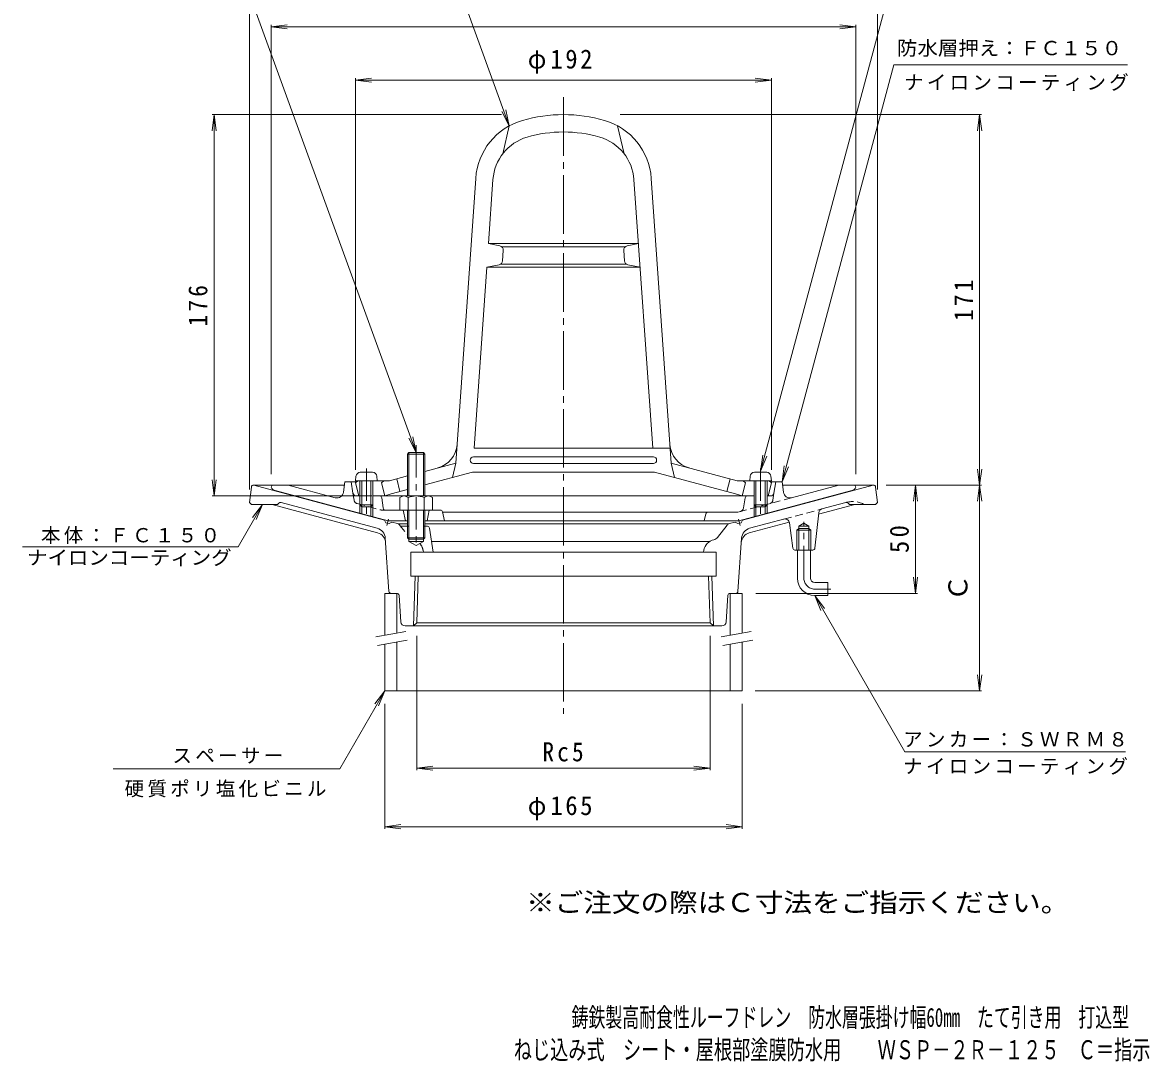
# Model space of a CAD drawing. Units: millimetres, scale not verified. Extents: x -293 to 230, y -347 to 407.
# Drawn here: x -291 to 230, y -347 to 133 of the extents above; entities that cross this region are included whole.
import ezdxf
from ezdxf.enums import TextEntityAlignment as Align

# ---------------------------------------------------------------- set-up
doc = ezdxf.new("R2010")
doc.units = ezdxf.units.MM
doc.header["$LTSCALE"] = 3
for name, pattern in [('CHAIN1', [8, 5, -1, 1, -1]), ('CHAIN2', [12, 9, -1, 1, -1]), ('DASHED1', [1.8, 1.2, -0.6]), ('DOUBLE_CHAIN2', [12.8, 9, -1, 0.6, -0.6, 0.6, -1])]:
    doc.linetypes.add(name, pattern=pattern)
for name, color, linetype, lineweight in [('0-0', 3, 'Continuous', 9), ('0-1', 2, 'Continuous', 9), ('0-2', 6, 'Continuous', 5), ('0-3', 4, 'Continuous', 9), ('0-4', 7, 'Continuous', 9), ('0-5', 7, 'Continuous', 9)]:
    doc.layers.add(name, color=color, linetype=linetype, lineweight=lineweight)
doc.layers.add('F-5', color=2, linetype='Continuous')
doc.styles.add('ＭＳ ゴシック', font='')
doc.styles.get('ＭＳ ゴシック').set_extended_font_data('MS Gothic')

msp = doc.modelspace()

# ---------------------------------------------------------------- linework, layer by layer
at = {"layer": '0-0', "linetype": 'CHAIN2'}
for p, q in [((-40.82, 98.466), (-40.82, -186.235)), ((-121.6, -96.387), (-122.356, -99.206)), ((39.959, -96.387), (40.715, -99.206))]:
    msp.add_line(p, q, dxfattribs=at)
at = {"layer": '0-0'}
for p, q in [((-185.82, -88.596), (-184.93, -81.472)), ((-183.82, -80.596), (-183.938, -80.596)), ((-123.511, -96.756), (-183.82, -80.596)), ((-142.002, -80.596), (-183.82, -80.596)), ((41.87, -96.755), (102.18, -80.596)), ((102.18, -80.596), (60.362, -80.596)), ((102.18, -80.596), (102.297, -80.596)), ((104.18, -88.596), (103.289, -81.472)), ((-185.82, -88.596), (-184.82, -89.596)), ((-172.82, -89.596), (-184.82, -89.596)), ((-126.625, -102.65), (-175.346, -89.596)), ((-172.228, -88.931), (-172.82, -89.596)), ((-171.222, -88.63), (-126.77, -100.541)), ((75.276, -109.702), (77.033, -93.317)), ((93.705, -89.596), (76.951, -94.085)), ((89.582, -88.63), (78.504, -91.598)), ((90.587, -88.931), (91.18, -89.596)), ((91.18, -89.596), (103.18, -89.596)), ((104.18, -88.596), (103.18, -89.596)), ((-122.804, -97.98), (-123.511, -96.756)), ((-122.804, -97.98), (-121.355, -98.369)), ((-120.13, -97.661), (-121.355, -98.369)), ((-117.467, -98.375), (-120.13, -97.661)), ((-112.82, -98.548), (-117.032, -98.548)), ((35.391, -98.548), (-104.82, -98.548)), ((35.827, -98.375), (38.489, -97.661)), ((38.489, -97.661), (39.714, -98.369)), ((41.163, -97.98), (39.714, -98.369)), ((41.163, -97.98), (41.87, -96.756)), ((44.984, -102.65), (63.432, -97.707)), ((45.129, -100.541), (61.314, -96.204)), ((65.063, -109.729), (63.482, -97.959)), ((67.82, -99.596), (70.18, -98.233)), ((-116.408, -99.076), (-116.303, -99.211)), ((-112.144, -99.596), (-115.515, -99.596)), ((-103.678, -99.596), (-105.497, -99.596)), ((-102.69, -100.444), (-100.974, -111.596)), ((34.768, -99.076), (30.363, -104.72)), ((67.005, -101.396), (67.82, -100.596)), ((67.005, -101.396), (73.355, -101.396)), ((67.005, -110.596), (67.005, -101.396)), ((67.82, -110.596), (67.82, -99.596)), ((67.82, -100.596), (72.54, -100.596)), ((72.54, -110.596), (72.54, -99.596)), ((72.54, -100.596), (73.355, -101.396)), ((73.355, -110.596), (73.355, -101.396)), ((-123.076, -105.028), (-121.384, -129.664)), ((-112.144, -106.596), (-112.144, -105.596)), ((-112.144, -106.596), (-105.497, -106.596)), ((-112.144, -106.596), (-108.82, -108.515)), ((-111.32, -105.596), (-111.32, -105.596)), ((-111.32, -105.596), (-111.32, -105.596)), ((26.711, -106.596), (-101.743, -106.596)), ((39.744, -129.664), (41.435, -105.028)), ((-111.32, -111.596), (-40.82, -111.596)), ((29.68, -111.596), (-40.82, -111.596)), ((23.999, -110.681), (23.846, -111.596)), ((74.281, -110.596), (66.054, -110.596)), ((67.18, -123.596), (67.18, -110.596)), ((73.18, -123.596), (73.18, -110.596)), ((-109.316, -122.596), (-110.035, -145.596)), ((26.197, -122.596), (26.87, -144.117)), ((27.676, -122.596), (28.395, -145.596)), ((75.18, -125.596), (81.18, -125.596)), ((81.18, -125.596), (81.18, -131.596)), ((-120.387, -130.596), (-117.756, -130.596)), ((-116.758, -131.529), (-115.945, -143.729)), ((34.304, -143.729), (35.117, -131.529)), ((36.115, -130.596), (38.746, -130.596)), ((75.18, -131.596), (81.18, -131.596)), ((-113.87, -145.596), (-107.32, -145.596)), ((-108.51, -144.117), (-110.035, -145.596)), ((25.68, -145.596), (-107.32, -145.596)), ((26.87, -144.117), (-40.82, -144.117)), ((32.229, -145.596), (25.68, -145.596)), ((26.87, -144.117), (28.395, -145.596))]:
    msp.add_line(p, q, dxfattribs=at)
at = {"layer": '0-0', "linetype": 'DASHED1'}
for p, q in [((60.983, -96.293), (78.504, -91.598)), ((89.582, -88.63), (89.911, -88.542)), ((-116.303, -99.211), (-112.82, -103.674)), ((-105.639, -110.681), (-105.487, -111.596))]:
    msp.add_line(p, q, dxfattribs=at)
at = {"layer": '0-0', "linetype": 'CHAIN1'}
for p, q in [((70.18, -123.596), (70.18, -97.596)), ((75.18, -128.596), (82.685, -128.596))]:
    msp.add_line(p, q, dxfattribs=at)
at = {"layer": '0-0', "linetype": 'DOUBLE_CHAIN2'}
msp.add_line((23.999, -110.681), (23.986, -110.758), dxfattribs=at)
at = {"layer": '0-0'}
for points in [[(67.82, -99.596), (72.54, -99.596), (70.18, -98.233)], [(-105.497, -105.596), (-105.497, -106.596), (-108.82, -108.515)], [(-111.32, -111.596), (-111.32, -122.596), (-40.82, -122.596)], [(29.68, -111.596), (29.68, -122.596), (-40.82, -122.596)], [(-107.837, -122.596), (-108.51, -144.117), (-40.82, -144.117)]]:
    msp.add_lwpolyline(points, dxfattribs=at)
for centre, radius, start, end in [((-183.938, -81.596), 1, 90, 172.87567), ((102.297, -81.596), 1, 7.12433, 90), ((-171.481, -89.596), 1, 75, 138.29701), ((79.022, -93.53), 2, 104.99989, 173.87691), ((89.841, -89.596), 1, 41.70299, 105), ((-117.985, -100.307), 2, 37.96994, 75.00032), ((36.344, -100.307), 2, 105.00012, 142.03006), ((61.5, -98.225), 2, 7.64897, 104.99989), ((-128.064, -105.371), 5, 3.92759, 75), ((-127.919, -107.48), 5, 3.92759, 75), ((-115.515, -98.596), 1, 217.96837, 270), ((-103.678, -100.596), 1, 8.74586, 90), ((46.279, -107.48), 5, 105, 176.07241), ((46.423, -105.371), 5, 105, 176.07241), ((29.917, -111.667), 6, 102.31035, 170.53795), ((27.998, -102.874), 3, 282.31073, 322.03099), ((66.054, -109.596), 1, 187.64798, 270), ((74.281, -109.596), 1, 270, 353.87686), ((75.18, -123.596), 8, 180, 270), ((75.18, -123.596), 2, 180, 270), ((-120.387, -129.596), 1, 183.92759, 270), ((38.746, -129.596), 1, 270, 356.07241), ((-117.756, -131.596), 1, 3.81407, 90), ((36.115, -131.596), 1, 90, 176.18593), ((-113.949, -143.596), 2, 183.81407, 270), ((32.309, -143.596), 2, 270, 356.18593)]:
    msp.add_arc(centre, radius, start, end, dxfattribs=at)
at = {"layer": '0-0', "linetype": 'DASHED1'}
for centre, radius, start, end in [((92.758, -99.167), 11, 60.47189, 105.00266), ((-111.558, -111.667), 6, 9.46237, 43.11186)]:
    msp.add_arc(centre, radius, start, end, dxfattribs=at)
at = {"layer": '0-0', "linetype": 'CHAIN1'}
msp.add_arc((75.18, -123.596), 5, 180, 270, dxfattribs=at)
at = {"layer": '0-1', "color": 4, "linetype": 'CHAIN1'}
msp.add_line((-108.82, -62.096), (-108.82, -109.776), dxfattribs=at)
at = {"layer": '0-1', "color": 4}
for p, q in [((-112.82, -85.595), (-112.82, -66.272)), ((-112.144, -85.595), (-112.144, -65.596)), ((-105.497, -85.595), (-105.497, -65.596)), ((-104.82, -85.595), (-104.82, -66.272)), ((-116.32, -86.317), (-116.32, -92.095)), ((-114.444, -85.595), (-103.197, -85.595)), ((-112.567, -86.317), (-112.567, -92.095)), ((-105.073, -86.317), (-105.073, -92.095)), ((-101.32, -86.317), (-101.32, -92.095)), ((-112.82, -92.095), (-112.82, -104.919)), ((-112.82, -92.095), (-112.567, -92.095)), ((-104.82, -92.095), (-112.567, -92.095)), ((-112.144, -92.095), (-112.144, -105.596)), ((-105.497, -92.095), (-105.497, -105.596)), ((-104.82, -92.095), (-104.82, -104.919)), ((-112.144, -105.596), (-105.497, -105.596)), ((-105.497, -105.596), (-104.82, -104.919))]:
    msp.add_line(p, q, dxfattribs=at)
at = {"layer": '0-1'}
for p, q in [((-175.32, -80.596), (-175.82, -81.596)), ((-167.962, -80.596), (-175.32, -80.596)), ((-173.919, -83.14), (-121.838, -97.096)), ((-146.158, -86.438), (-167.962, -80.596)), ((-142.404, -83.902), (-141.82, -79.096)), ((-138.82, -79.096), (-141.82, -79.096)), ((-138.013, -84.324), (-138.82, -79.096)), ((-136.321, -79.096), (-138.82, -79.096)), ((92.278, -83.14), (40.197, -97.096)), ((54.68, -79.096), (57.18, -79.096)), ((56.372, -84.324), (57.18, -79.096)), ((57.18, -79.096), (60.18, -79.096)), ((60.763, -83.902), (60.18, -79.096)), ((64.518, -86.438), (86.321, -80.596)), ((86.321, -80.596), (93.68, -80.596)), ((93.68, -80.596), (94.18, -81.596)), ((-136.53, -85.595), (-134.82, -85.595)), ((-128.82, -85.595), (-125.684, -85.595)), ((-124.011, -91.122), (-124.695, -86.45)), ((42.37, -91.122), (43.054, -86.45)), ((47.18, -85.595), (44.044, -85.595)), ((54.89, -85.595), (53.18, -85.595)), ((-134.82, -89.725), (-134.82, -93.617)), ((-133.95, -90.595), (-133.95, -93.85)), ((-129.69, -90.595), (-129.69, -94.991)), ((-128.82, -89.725), (-128.82, -95.225)), ((-112.82, -92.095), (-123.582, -92.095)), ((-114.82, -92.095), (-113.82, -97.096)), ((-97.64, -92.095), (-104.82, -92.095)), ((-102.82, -92.095), (-103.82, -97.096)), ((-96.659, -92.899), (-95.82, -97.096)), ((25.9, -93.096), (-96.62, -93.096)), ((25.96, -93.096), (39.67, -93.096)), ((40.909, -92.764), (39.67, -93.096)), ((47.18, -89.725), (47.18, -95.225)), ((48.05, -90.595), (48.05, -94.991)), ((52.31, -90.595), (52.31, -93.85)), ((53.18, -89.725), (53.18, -93.617)), ((-112.82, -97.096), (-121.838, -97.096)), ((25.062, -97.096), (-104.82, -97.096)), ((24.99, -93.853), (24.18, -97.096)), ((25.062, -97.096), (40.197, -97.096))]:
    msp.add_line(p, q, dxfattribs=at)
at = {"layer": '0-1', "linetype": 'DASHED1'}
for p, q in [((-138.013, -84.324), (-137.519, -87.517)), ((64.518, -86.438), (40.909, -92.764)), ((56.372, -84.324), (55.879, -87.517)), ((-136.06, -89.143), (-125.17, -92.061)), ((-123.582, -92.095), (-124.912, -92.095))]:
    msp.add_line(p, q, dxfattribs=at)
at = {"layer": '0-1', "color": 4}
msp.add_lwpolyline([(-104.82, -66.272), (-112.82, -66.272), (-112.144, -65.596), (-105.497, -65.596)], close=True, dxfattribs=at)
msp.add_lwpolyline([(-104.82, -104.919), (-112.82, -104.919), (-112.144, -105.596)], dxfattribs=at)
at = {"layer": '0-1'}
for centre, radius, start, end in [((-173.143, -80.243), 3, 206.80782, 255.00002), ((91.502, -80.243), 3, 284.99998, 333.19218), ((-145.382, -83.54), 3, 255.00002, 353.07771), ((-136.53, -84.095), 1.5, 188.78061, 270), ((-125.684, -86.595), 1, 8.33029, 90), ((44.044, -86.595), 1, 90, 171.66971), ((54.89, -84.095), 1.5, 270, 351.21939), ((63.741, -83.54), 3, 186.92229, 284.99998), ((-122.032, -90.832), 2, 188.33029, 219.18474), ((-97.64, -93.096), 1, 11.30974, 90), ((25.96, -94.096), 1, 90, 165.96472), ((40.391, -90.832), 2, 284.99942, 351.66971)]:
    msp.add_arc(centre, radius, start, end, dxfattribs=at)
at = {"layer": '0-1', "linetype": 'DASHED1'}
for centre, radius, start, end in [((-135.543, -87.212), 2, 188.7821, 255.00046), ((53.902, -87.212), 2, 284.99954, 351.2179), ((-124.912, -91.096), 1, 254.99936, 270)]:
    msp.add_arc(centre, radius, start, end, dxfattribs=at)
at = {"layer": '0-1', "color": 4}
for centre, radius, start, end in [((-114.444, -88.396), 2.8, 47.92557, 132.07463), ((-108.82, -95.685), 10.089, 68.19786, 111.80214), ((-103.197, -88.396), 2.8, 47.92572, 132.07428)]:
    msp.add_arc(centre, radius, start, end, dxfattribs=at)
at = {"layer": '0-2'}
for p, q in [((-65.82, 85.26), (-68.82, 72.413)), ((-15.82, 85.26), (-12.82, 72.413)), ((-90.55, -70.413), (-81.359, 61.028)), ((-75.443, 30.947), (-73.379, 60.47)), ((0.41, -63.553), (-8.262, 60.47)), ((8.91, -70.412), (-0.282, 61.028)), ((-75.443, 30.947), (-6.198, 30.947)), ((-70.222, 29.814), (-75.443, 30.947)), ((-69.43, 29.447), (-12.211, 29.447)), ((-68.985, 22.953), (-68.652, 27.72)), ((-12.656, 22.953), (-12.989, 27.72)), ((-11.418, 29.814), (-6.198, 30.947)), ((-70.568, 21.136), (-76.212, 19.947)), ((-11.797, 21.447), (-69.844, 21.447)), ((-11.073, 21.136), (-5.429, 19.947)), ((-82.051, -63.553), (-76.212, 19.947)), ((-5.429, 19.947), (-76.212, 19.947)), ((-82.331, -67.553), (0.69, -67.553)), ((-82.051, -63.553), (8.55, -63.553)), ((-90.55, -70.413), (-104.82, -74.236)), ((-90.55, -70.413), (-92.05, -77.026)), ((-82.331, -70.553), (0.69, -70.553)), ((8.91, -70.412), (39.448, -78.595)), ((8.91, -70.413), (10.41, -77.026)), ((-112.82, -76.38), (-121.088, -78.595)), ((-117.82, -77.72), (-116.32, -83.529)), ((-82.82, -74.553), (-104.82, -80.448)), ((-82.82, -74.553), (1.18, -74.553)), ((1.18, -74.553), (38.68, -84.601)), ((36.18, -77.72), (34.68, -83.529)), ((-136.82, -79.595), (-135.82, -78.595)), ((-136.82, -79.595), (-135.32, -85.595)), ((-121.088, -78.595), (-135.82, -78.595)), ((-124.82, -79.595), (-123.82, -78.595)), ((-124.82, -79.595), (-123.32, -85.595)), ((-112.82, -82.591), (-120.32, -84.601)), ((39.448, -78.595), (54.18, -78.595)), ((43.18, -79.595), (41.68, -85.595)), ((43.18, -79.595), (42.18, -78.595)), ((55.18, -79.595), (53.68, -85.595)), ((55.18, -79.595), (54.18, -78.595)), ((-126.095, -85.595), (-123.32, -85.595)), ((-120.32, -84.601), (-123.32, -85.595)), ((-123.32, -85.595), (-112.82, -85.595)), ((-104.82, -85.595), (44.454, -85.595)), ((38.68, -84.601), (41.68, -85.595))]:
    msp.add_line(p, q, dxfattribs=at)
at = {"layer": '0-2', "color": 4, "lineweight": 9}
for p, q in [((-136.639, -76.521), (-136.82, -78.595)), ((-134.647, -74.695), (-128.994, -74.695)), ((-127.002, -76.521), (-126.82, -78.595)), ((45.361, -76.521), (45.18, -78.595)), ((53.006, -74.695), (47.354, -74.695)), ((54.998, -76.521), (55.18, -78.595)), ((-136.82, -78.595), (-126.82, -78.595)), ((-134.82, -78.595), (-134.82, -89.725)), ((-133.95, -78.595), (-133.95, -90.595)), ((-129.69, -78.595), (-129.69, -90.595)), ((-128.82, -78.595), (-128.82, -89.725)), ((55.18, -78.595), (45.18, -78.595)), ((47.18, -78.595), (47.18, -89.725)), ((48.05, -78.595), (48.05, -90.595)), ((52.31, -78.595), (52.31, -90.595)), ((53.18, -78.595), (53.18, -89.725)), ((-133.95, -90.595), (-134.82, -89.725)), ((-134.82, -89.725), (-128.82, -89.725)), ((-133.95, -90.595), (-129.69, -90.595)), ((-129.69, -90.595), (-128.82, -89.725)), ((53.18, -89.725), (47.18, -89.725)), ((48.05, -90.595), (47.18, -89.725)), ((52.31, -90.595), (48.05, -90.595)), ((52.31, -90.595), (53.18, -89.725))]:
    msp.add_line(p, q, dxfattribs=at)
at = {"layer": '0-2', "color": 4, "linetype": 'CHAIN1', "lineweight": 9}
for p, q in [((-131.82, -72.87), (-131.82, -94.873)), ((50.18, -72.87), (50.18, -95.306))]:
    msp.add_line(p, q, dxfattribs=at)
at = {"layer": '0-2'}
for centre, radius, start, end in [((-40.82, 22.447), 68, 73.78406, 106.21594), ((-51.432, 58.935), 30, 106.21596, 175.99994), ((-30.208, 58.935), 30, 4.00006, 73.78404), ((-51.432, 58.935), 22, 106.21596, 175.99994), ((-40.82, 22.447), 60, 73.78406, 106.21594), ((-30.208, 58.935), 22, 4.00006, 73.78404), ((-70.647, 27.86), 2, 355.99968, 77.75664), ((-10.994, 27.86), 2, 102.24336, 184.00032), ((-70.98, 23.093), 2, 281.89342, 355.99968), ((-10.661, 23.093), 2, 184.00032, 258.10658), ((-101.924, -61.037), 12, 285.00021, 355.99992), ((20.283, -61.037), 12, 183.99985, 254.99985), ((-82.331, -69.053), 1.5, 90, 270), ((0.69, -69.053), 1.5, 270, 90)]:
    msp.add_arc(centre, radius, start, end, dxfattribs=at)
at = {"layer": '0-2', "color": 4, "lineweight": 9}
for centre, start, end in [((-134.647, -76.695), 90, 174.99998), ((-128.994, -76.695), 5.00002, 90), ((47.354, -76.695), 90, 174.99998), ((53.006, -76.695), 5.00002, 90)]:
    msp.add_arc(centre, 2, start, end, dxfattribs=at)
at = {"layer": '0-3'}
for p, q in [((-117.82, -148.969), (-117.82, -130.596)), ((41.68, -130.596), (36.18, -130.596)), ((36.18, -149.939), (36.18, -130.596)), ((41.68, -130.596), (41.68, -148.969)), ((-123.32, -175.596), (-123.32, -154.001)), ((-117.82, -175.596), (-117.82, -153.031)), ((36.18, -154.001), (36.18, -175.596)), ((41.68, -153.031), (41.68, -175.596)), ((41.68, -175.596), (-123.32, -175.596))]:
    msp.add_line(p, q, dxfattribs=at)
at = {"layer": '0-3', "color": 7}
for p, q in [((-127.433, -150.664), (-113.646, -148.233)), ((32.066, -150.664), (45.854, -148.233)), ((-126.739, -154.603), (-112.952, -152.172)), ((32.761, -154.603), (46.548, -152.172))]:
    msp.add_line(p, q, dxfattribs=at)
at = {"layer": '0-3'}
msp.add_lwpolyline([(-123.32, -149.939), (-123.32, -130.596), (-117.82, -130.596)], dxfattribs=at)
at = {"layer": '0-4'}
for p, q in [((-185.82, 155.954), (-185.82, -82.596)), ((104.18, 155.954), (104.18, -82.596)), ((-175.82, 130.969), (-168.384, 131.948)), ((-175.82, 131.869), (-175.82, -75.596)), ((-175.82, 130.969), (94.18, 130.969)), ((-175.82, 130.969), (-168.384, 129.99)), ((94.18, 130.969), (86.744, 131.948)), ((94.18, 130.969), (86.744, 129.99)), ((94.18, 131.869), (94.18, -75.596)), ((-136.82, 106.336), (-129.385, 107.315)), ((-136.82, 107.236), (-136.82, -73.595)), ((-136.82, 106.336), (55.18, 106.336)), ((-136.82, 106.336), (-129.385, 105.357)), ((55.18, 106.336), (47.744, 107.315)), ((55.18, 106.336), (47.744, 105.357)), ((55.18, 107.236), (55.18, -73.595)), ((-202.111, 90.447), (-203.09, 83.011)), ((-203.011, 90.447), (-69.429, 90.447)), ((-202.111, -85.595), (-202.111, 90.447)), ((-202.111, 90.447), (-201.132, 83.011)), ((152.244, 90.447), (-14.621, 90.447)), ((151.344, 90.447), (150.365, 83.011)), ((151.344, -80.596), (151.344, 90.447)), ((151.344, 90.447), (152.323, 83.011)), ((151.344, -80.596), (150.365, -73.16)), ((151.344, -80.596), (152.323, -73.16)), ((-202.111, -85.595), (-203.09, -78.159)), ((-202.111, -85.595), (-201.132, -78.159)), ((152.244, -80.596), (108.18, -80.596)), ((121.743, -80.596), (120.764, -88.031)), ((121.743, -80.596), (122.722, -88.031)), ((121.743, -130.596), (121.743, -80.596)), ((151.344, -80.596), (150.365, -88.031)), ((151.344, -175.596), (151.344, -80.596)), ((151.344, -80.596), (152.323, -88.031)), ((-203.011, -85.595), (-129.32, -85.595)), ((121.743, -130.596), (120.764, -123.16)), ((121.743, -130.596), (122.722, -123.16)), ((122.643, -130.596), (47.925, -130.596)), ((-108.51, -212.162), (-108.51, -150.117)), ((26.87, -212.162), (26.87, -150.117)), ((151.344, -175.596), (150.365, -168.16)), ((151.344, -175.596), (152.323, -168.16)), ((152.244, -175.596), (47.68, -175.596)), ((-123.32, -239.218), (-123.32, -181.596)), ((41.68, -239.218), (41.68, -181.596)), ((-108.51, -211.262), (-101.074, -210.283)), ((-108.51, -211.262), (26.87, -211.262)), ((-108.51, -211.262), (-101.074, -212.241)), ((26.87, -211.262), (19.434, -210.283)), ((26.87, -211.262), (19.434, -212.241)), ((-123.32, -238.318), (-115.884, -237.339)), ((-123.32, -238.318), (41.68, -238.318)), ((-123.32, -238.318), (-115.884, -239.297)), ((41.68, -238.318), (34.244, -237.339)), ((41.68, -238.318), (34.244, -239.297))]:
    msp.add_line(p, q, dxfattribs=at)
at = {"layer": '0-5'}
for p, q in [((-65.82, 85.26), (-105.148, 193.313)), ((-108.82, -65.596), (-190.32, 158.322)), ((50.18, -74.195), (109.961, 148.91)), ((-65.82, 85.26), (-69.283, 91.912)), ((-65.82, 85.26), (-67.444, 92.582)), ((-108.82, -65.596), (-112.283, -58.943)), ((-108.82, -65.596), (-110.443, -58.274)), ((50.18, -74.195), (51.159, -66.76)), ((50.18, -74.195), (53.05, -67.266)), ((60.18, -79.096), (61.159, -71.66)), ((60.18, -79.096), (63.05, -72.167)), ((-179.82, -89.596), (-191.076, -109.09)), ((-179.82, -89.596), (-184.386, -95.546)), ((-179.82, -89.596), (-182.69, -96.525)), ((-290.585, -109.09), (-191.076, -109.09)), ((75.18, -131.596), (79.745, -137.546)), ((75.18, -131.596), (78.05, -138.525)), ((75.18, -131.596), (116.833, -203.741)), ((-123.32, -175.596), (-144.105, -211.596)), ((-123.32, -175.596), (-127.886, -181.546)), ((-123.32, -175.596), (-126.191, -182.525)), ((116.833, -203.741), (218.712, -203.741)), ((-144.105, -211.596), (-248.709, -211.596))]:
    msp.add_line(p, q, dxfattribs=at)
msp.add_lwpolyline([(60.18, -79.096), (111.754, 113.381), (219.6, 113.381)], dxfattribs=at)

# ---------------------------------------------------------------- texts
at = {"layer": '0-4', "color": 2, "style": 'ＭＳ ゴシック'}
msp.add_text('Ｃ', height=8.798, rotation=90, dxfattribs=at).set_placement((148.344, -134.096), align=Align.BOTTOM_LEFT)
at = {"layer": '0-4', "color": 2, "char_height": 8.798, "attachment_point": 7, "style": 'ＭＳ ゴシック'}
for s, insert in [('\\T1.21;\\W0.95;φ192', (-57.32, 109.336)), ('\\T1.27;\\W0.9;Rc5', (-50.57, -208.262)), ('\\T1.21;\\W0.95;φ165', (-57.32, -235.318))]:
    msp.add_mtext(s, dxfattribs=dict(at, insert=insert))
at = {"layer": '0-4', "color": 2, "char_height": 8.798, "attachment_point": 7, "rotation": 90, "style": 'ＭＳ ゴシック'}
for s, insert in [('\\T1.27;\\W0.9;176', (-205.111, -7.324)), ('\\T1.27;\\W0.9;171', (148.344, -4.824)), ('\\T1.27;\\W0.95;50', (118.743, -111.971))]:
    msp.add_mtext(s, dxfattribs=dict(at, insert=insert))
at = {"layer": '0-5', "style": 'ＭＳ ゴシック', "width": 1.05}
for s, p in [('防水層押え：ＦＣ１５０', (113.177, 115.876)), ('ナイロンコーティング', (-288.53, -119.328))]:
    msp.add_text(s, height=6.598, dxfattribs=at).set_placement(p, align=Align.BOTTOM_LEFT)
at = {"layer": '0-5', "char_height": 6.598, "attachment_point": 7, "style": 'ＭＳ ゴシック'}
for s, insert in [('\\T1.17;ナイロンコーティング', (116.42, 101.354)), ('\\T1.17;本体：ＦＣ１５０', (-282.08, -107.741)), ('\\T1.17;アンカー：ＳＷＲＭ８', (116.022, -201.596)), ('\\T1.17;スペーサー', (-221.355, -209.175)), ('\\T1.17;ナイロンコーティング', (116.022, -214.344)), ('\\T1.17;硬質ポリ塩化ビニル', (-243.476, -224.767))]:
    msp.add_mtext(s, dxfattribs=dict(at, insert=insert))
at = {"layer": 'F-5', "style": 'ＭＳ ゴシック'}
for s, width, p in [('※ご注文の際はＣ寸法をご指示ください。', 1.1, (-58.079, -280.323)), ('鋳鉄製高耐食性ルーフドレン\u3000防水層張掛け幅60mm\u3000たて引き用\u3000打込型', 0.65, (-37.058, -333.333)), ('ねじ込み式\u3000シート・屋根部塗膜防水用\u3000\u3000ＷＳＰ－２Ｒ－１２５\u3000Ｃ＝指示', 0.7, (-63.765, -348.296))]:
    msp.add_text(s, height=8.798, dxfattribs=dict(at, width=width)).set_placement(p, align=Align.BOTTOM_LEFT)

doc.saveas('drawing.dxf')
